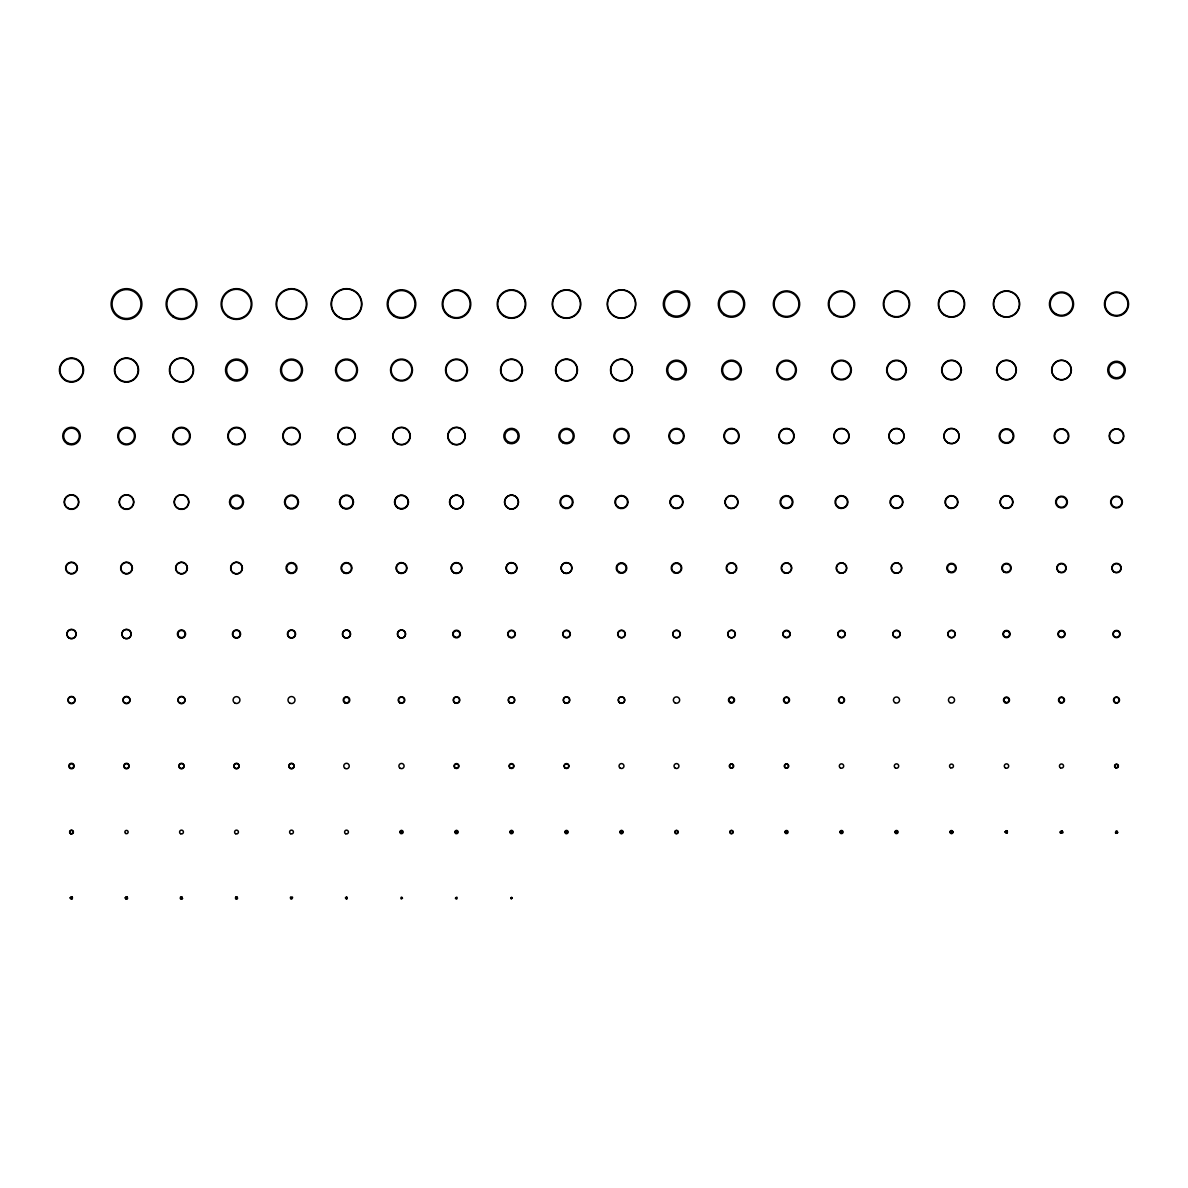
<?xml version="1.0" encoding="UTF-8"?>
<svg xmlns="http://www.w3.org/2000/svg" width="1188" height="1188" viewBox="0 0 1188 1188"><rect width="100%" height="100%" fill="white"/><g stroke="black" fill="none" stroke-linecap="round" stroke-linejoin="round"><path stroke-width="1.5" d="M402.376 898.113C400.014 901.44 400.787 894.326 402.509 898.306M455.45 898.039C458.152 894.92 457.246 901.306 455.494 898.306M512.266 898.039C510.825 895.084 510.573 901.35 512.177 897.712M127.562 898.187L127.146 897.192M510.766 897.831L511.107 898.692M345.678 897.905L346.495 897.207M235.387 897.816C240.466 894.965 234.155 902.835 235.922 896.866M237.615 898.262L237.14 898.989M127.487 898.455L126.032 899.004L125.572 897.504M1117.611 832.595C1113.379 835.951 1116.631 827.13 1117.73 832.654M347.208 898.499L347.119 897.475M290.407 897.311C290.451 902.42 295.144 895.292 290.615 897.267M125.616 897.445L127.042 897.118M180.621 897.371L181.853 896.999M1117.047 833.159L1116.185 833.234M236.13 896.97L237.14 897.103M346.569 898.885L345.663 898.113M1061.805 830.917L1060.364 831.749L1061.196 833.174M1062.027 830.768C1055.894 833.545 1065.681 834.199 1062.384 831.273M181.987 897.059L182.462 898.603L180.888 898.96M180.368 898.707C185.61 900.029 179.492 894.594 180.442 898.336M70.196 897.965C72.869 902.331 73.508 893.718 70.211 897.786M70.463 897.98C72.899 901.41 72.661 894.356 70.463 897.98M125.2 897.965C127.784 902.509 128.349 893.569 125.2 897.876M400.133 831.956C403.415 836.53 402.762 827.294 400.133 831.956M455.093 831.956C458.152 836.783 458.212 827.145 455.093 831.956M510.083 831.956C512.934 836.901 513.498 827.115 510.083 831.956M565.057 831.956C567.953 836.901 568.473 827.308 565.057 831.956M620.017 831.942C622.735 837.139 623.849 827.115 620.017 831.942M785.194 831.956C788.06 836.426 787.986 827.561 785.194 831.956M840.139 831.956C842.945 836.604 843.287 827.472 840.139 831.956M895.128 831.956C897.772 836.783 898.425 827.442 895.128 831.956M950.058 831.956C952.969 836.901 953.444 827.308 950.058 831.956M1005.122 831.956C1008.167 836.59 1008.196 827.338 1005.122 831.956M1005.404 831.971C1008.107 835.565 1007.602 828.229 1005.404 831.897M345.456 897.965C347.742 901.469 347.683 894.727 345.485 897.786M952.939 832.045L952.939 831.956A1.589 1.589 0 0 0 950.712 830.679A1.589 1.589 0 0 0 950.712 833.412A1.589 1.589 0 0 0 953.088 832.045M895.707 833.412A1.589 1.589 0 0 0 898.083 832.045A1.589 1.589 0 0 0 895.707 830.679A1.589 1.589 0 0 0 895.707 833.412M840.703 833.412A1.589 1.589 0 0 0 843.079 832.045A1.589 1.589 0 0 0 840.703 830.679A1.589 1.589 0 0 0 840.703 833.412M785.714 833.412A1.589 1.589 0 0 0 788.09 832.045A1.589 1.589 0 0 0 785.714 830.679A1.589 1.589 0 0 0 785.714 833.412M730.679 833.471A1.648 1.648 0 0 0 733.144 832.045A1.648 1.648 0 0 0 730.679 830.62A1.648 1.648 0 0 0 730.679 833.471M730.739 833.352A1.515 1.515 0 0 0 733.011 832.045A1.515 1.515 0 0 0 730.739 830.739A1.515 1.515 0 0 0 730.739 833.352M675.675 833.471A1.648 1.648 0 0 0 678.155 832.045A1.648 1.648 0 0 0 675.675 830.62A1.648 1.648 0 0 0 675.675 833.471M675.749 833.352A1.5 1.5 0 0 0 678.006 832.045A1.5 1.5 0 0 0 675.749 830.739A1.5 1.5 0 0 0 675.749 833.352M620.671 833.471A1.648 1.648 0 0 0 623.151 832.045A1.648 1.648 0 0 0 620.671 830.62A1.648 1.648 0 0 0 620.671 833.471M565.681 833.471A1.648 1.648 0 0 0 568.146 832.045A1.648 1.648 0 0 0 565.681 830.62A1.648 1.648 0 0 0 565.681 833.471M510.677 833.471A1.648 1.648 0 0 0 513.157 832.045A1.648 1.648 0 0 0 510.677 830.62A1.648 1.648 0 0 0 510.677 833.471M455.672 833.471A1.648 1.648 0 0 0 458.152 832.045A1.648 1.648 0 0 0 455.672 830.62A1.648 1.648 0 0 0 455.672 833.471M400.668 833.471A1.648 1.648 0 0 0 403.148 832.045A1.648 1.648 0 0 0 400.668 830.62A1.648 1.648 0 0 0 400.668 833.471M345.545 833.709A1.931 1.931 0 0 0 348.426 832.045A1.931 1.931 0 0 0 345.545 830.382A1.931 1.931 0 0 0 345.545 833.709M290.54 833.709A1.931 1.931 0 0 0 293.421 832.045A1.931 1.931 0 0 0 290.54 830.382A1.931 1.931 0 0 0 290.54 833.709M235.536 833.709A1.931 1.931 0 0 0 238.432 832.045A1.931 1.931 0 0 0 235.536 830.382A1.931 1.931 0 0 0 235.536 833.709M180.531 833.709A1.931 1.931 0 0 0 183.427 832.045A1.931 1.931 0 0 0 180.531 830.382A1.931 1.931 0 0 0 180.531 833.709M125.676 833.471A1.648 1.648 0 0 0 128.156 832.045A1.648 1.648 0 0 0 125.676 830.62A1.648 1.648 0 0 0 125.676 833.471M70.538 833.709A1.931 1.931 0 0 0 73.418 832.045A1.931 1.931 0 0 0 70.538 830.382A1.931 1.931 0 0 0 70.538 833.709M70.701 833.427A1.589 1.589 0 0 0 73.092 832.045A1.589 1.589 0 0 0 70.701 830.664A1.589 1.589 0 0 0 70.701 833.427M1115.532 767.715A1.931 1.931 0 0 0 1118.428 766.052A1.931 1.931 0 0 0 1115.532 764.374A1.931 1.931 0 0 0 1115.532 767.715M1115.71 767.418A1.574 1.574 0 0 0 1118.086 766.052A1.574 1.574 0 0 0 1115.71 764.671A1.574 1.574 0 0 0 1115.71 767.418M1060.468 767.834A2.064 2.064 0 0 0 1063.557 766.052A2.064 2.064 0 0 0 1060.468 764.255A2.064 2.064 0 0 0 1060.468 767.834M1005.404 767.953A2.198 2.198 0 0 0 1008.701 766.052A2.198 2.198 0 0 0 1005.404 764.136A2.198 2.198 0 0 0 1005.404 767.953M950.519 767.745A1.96 1.96 0 0 0 953.459 766.052A1.96 1.96 0 0 0 950.519 764.344A1.96 1.96 0 0 0 950.519 767.745M895.396 767.953A2.198 2.198 0 0 0 898.707 766.052A2.198 2.198 0 0 0 895.396 764.136A2.198 2.198 0 0 0 895.396 767.953M840.406 767.953A2.198 2.198 0 0 0 843.703 766.052A2.198 2.198 0 0 0 840.406 764.136A2.198 2.198 0 0 0 840.406 767.953M785.402 767.953A2.198 2.198 0 0 0 788.698 766.052A2.198 2.198 0 0 0 785.402 764.136A2.198 2.198 0 0 0 785.402 767.953M785.535 767.715A1.931 1.931 0 0 0 788.431 766.052A1.931 1.931 0 0 0 785.535 764.374A1.931 1.931 0 0 0 785.535 767.715M730.397 767.953A2.198 2.198 0 0 0 733.694 766.052A2.198 2.198 0 0 0 730.397 764.136A2.198 2.198 0 0 0 730.397 767.953M730.575 767.656A1.856 1.856 0 0 0 733.352 766.052A1.856 1.856 0 0 0 730.575 764.433A1.856 1.856 0 0 0 730.575 767.656M675.259 768.19A2.48 2.48 0 0 0 678.972 766.052A2.48 2.48 0 0 0 675.259 763.899A2.48 2.48 0 0 0 675.259 768.19M620.27 768.19A2.48 2.48 0 0 0 623.982 766.052A2.48 2.48 0 0 0 620.27 763.899A2.48 2.48 0 0 0 620.27 768.19M565.265 768.19A2.48 2.48 0 0 0 568.978 766.052A2.48 2.48 0 0 0 565.265 763.899A2.48 2.48 0 0 0 565.265 768.19M565.399 767.968A2.213 2.213 0 0 0 568.71 766.052A2.213 2.213 0 0 0 565.399 764.122A2.213 2.213 0 0 0 565.399 767.968M510.261 768.19A2.48 2.48 0 0 0 513.973 766.052A2.48 2.48 0 0 0 510.261 763.899A2.48 2.48 0 0 0 510.261 768.19M510.454 767.864A2.109 2.109 0 0 0 513.602 766.052A2.109 2.109 0 0 0 510.454 764.226A2.109 2.109 0 0 0 510.454 767.864M455.256 768.19A2.48 2.48 0 0 0 458.969 766.052A2.48 2.48 0 0 0 455.256 763.899A2.48 2.48 0 0 0 455.256 768.19M455.464 767.834A2.064 2.064 0 0 0 458.568 766.052A2.064 2.064 0 0 0 455.464 764.255A2.064 2.064 0 0 0 455.464 767.834M400.193 768.309A2.614 2.614 0 0 0 404.113 766.052A2.614 2.614 0 0 0 400.193 763.78A2.614 2.614 0 0 0 400.193 768.309M345.129 768.428A2.747 2.747 0 0 0 349.257 766.052A2.747 2.747 0 0 0 345.129 763.661A2.747 2.747 0 0 0 345.129 768.428M290.124 768.428A2.747 2.747 0 0 0 294.253 766.052A2.747 2.747 0 0 0 290.124 763.661A2.747 2.747 0 0 0 290.124 768.428M290.258 768.19A2.48 2.48 0 0 0 293.971 766.052A2.48 2.48 0 0 0 290.258 763.899A2.48 2.48 0 0 0 290.258 768.19M235.12 768.428A2.747 2.747 0 0 0 239.248 766.052A2.747 2.747 0 0 0 235.12 763.661A2.747 2.747 0 0 0 235.12 768.428M235.269 768.176A2.465 2.465 0 0 0 238.966 766.052A2.465 2.465 0 0 0 235.269 763.914A2.465 2.465 0 0 0 235.269 768.176M180.131 768.428A2.747 2.747 0 0 0 184.244 766.052A2.747 2.747 0 0 0 180.131 763.661A2.747 2.747 0 0 0 180.131 768.428M180.294 768.131A2.406 2.406 0 0 0 183.902 766.052A2.406 2.406 0 0 0 180.294 763.958A2.406 2.406 0 0 0 180.294 768.131M125.126 768.428A2.747 2.747 0 0 0 129.254 766.052A2.747 2.747 0 0 0 125.126 763.661A2.747 2.747 0 0 0 125.126 768.428M125.334 768.072A2.331 2.331 0 0 0 128.839 766.052A2.331 2.331 0 0 0 125.334 764.018A2.331 2.331 0 0 0 125.334 768.072M69.973 768.339A2.747 2.747 0 0 0 74.25 766.23A2.747 2.747 0 0 0 70.285 763.572A2.747 2.747 0 0 0 69.973 768.339M70.404 767.953A2.198 2.198 0 0 0 73.701 766.052A2.198 2.198 0 0 0 70.404 764.136A2.198 2.198 0 0 0 70.404 767.953M1114.983 702.672A3.029 3.029 0 0 0 1119.527 700.044A3.029 3.029 0 0 0 1114.983 697.43A3.029 3.029 0 0 0 1114.983 702.672M1115.131 702.42A2.747 2.747 0 0 0 1119.245 700.044A2.747 2.747 0 0 0 1115.131 697.668A2.747 2.747 0 0 0 1115.131 702.42M1059.993 702.672A3.029 3.029 0 0 0 1064.522 700.044A3.029 3.029 0 0 0 1059.993 697.43A3.029 3.029 0 0 0 1059.993 702.672M1060.201 702.301A2.614 2.614 0 0 0 1064.106 700.044A2.614 2.614 0 0 0 1060.201 697.787A2.614 2.614 0 0 0 1060.201 702.301M1004.989 702.672A3.029 3.029 0 0 0 1009.518 700.044A3.029 3.029 0 0 0 1004.989 697.43A3.029 3.029 0 0 0 1004.989 702.672M1005.256 702.182A2.48 2.48 0 0 0 1008.968 700.044A2.48 2.48 0 0 0 1005.256 697.905A2.48 2.48 0 0 0 1005.256 702.182M949.969 702.687A3.059 3.059 0 0 0 954.558 700.044A3.059 3.059 0 0 0 949.969 697.401A3.059 3.059 0 0 0 949.969 702.687M894.965 702.687A3.059 3.059 0 0 0 899.554 700.044A3.059 3.059 0 0 0 894.965 697.401A3.059 3.059 0 0 0 894.965 702.687M839.975 702.687A3.059 3.059 0 0 0 844.564 700.044A3.059 3.059 0 0 0 839.975 697.401A3.059 3.059 0 0 0 839.975 702.687M840.109 702.45A2.777 2.777 0 0 0 844.267 700.044A2.777 2.777 0 0 0 840.109 697.638A2.777 2.777 0 0 0 840.109 702.45M784.971 702.687A3.059 3.059 0 0 0 789.56 700.044A3.059 3.059 0 0 0 784.971 697.401A3.059 3.059 0 0 0 784.971 702.687M785.179 702.331A2.643 2.643 0 0 0 789.144 700.044A2.643 2.643 0 0 0 785.179 697.757A2.643 2.643 0 0 0 785.179 702.331M729.967 702.687A3.059 3.059 0 0 0 734.555 700.044A3.059 3.059 0 0 0 729.967 697.401A3.059 3.059 0 0 0 729.967 702.687M730.249 702.212A2.51 2.51 0 0 0 734.006 700.044A2.51 2.51 0 0 0 730.249 697.876A2.51 2.51 0 0 0 730.249 702.212M674.918 702.791A3.163 3.163 0 0 0 679.67 700.044A3.163 3.163 0 0 0 674.918 697.311A3.163 3.163 0 0 0 674.918 702.791M619.854 702.91A3.297 3.297 0 0 0 624.799 700.044A3.297 3.297 0 0 0 619.854 697.193A3.297 3.297 0 0 0 619.854 702.91M619.958 702.732A3.089 3.089 0 0 0 624.591 700.044A3.089 3.089 0 0 0 619.958 697.371A3.089 3.089 0 0 0 619.958 702.732M564.671 702.791A3.297 3.297 0 0 0 569.794 700.267A3.297 3.297 0 0 0 565.043 697.089A3.297 3.297 0 0 0 564.671 702.791M564.82 702.554A3.029 3.029 0 0 0 569.512 700.237A3.029 3.029 0 0 0 565.161 697.326A3.029 3.029 0 0 0 564.82 702.554M509.667 702.791A3.297 3.297 0 0 0 514.79 700.267A3.297 3.297 0 0 0 510.038 697.089A3.297 3.297 0 0 0 509.667 702.791M510.008 702.643A2.985 2.985 0 0 0 514.493 700.044A2.985 2.985 0 0 0 510.008 697.46A2.985 2.985 0 0 0 510.008 702.643M454.662 702.791A3.297 3.297 0 0 0 459.786 700.267A3.297 3.297 0 0 0 455.034 697.089A3.297 3.297 0 0 0 454.662 702.791M455.019 702.613A2.955 2.955 0 0 0 459.459 700.044A2.955 2.955 0 0 0 455.019 697.49A2.955 2.955 0 0 0 455.019 702.613M399.673 702.791A3.297 3.297 0 0 0 404.796 700.267A3.297 3.297 0 0 0 400.044 697.089A3.297 3.297 0 0 0 399.673 702.791M400.059 702.554A2.881 2.881 0 0 0 404.38 700.044A2.881 2.881 0 0 0 400.059 697.549A2.881 2.881 0 0 0 400.059 702.554M344.668 702.791A3.297 3.297 0 0 0 349.792 700.267A3.297 3.297 0 0 0 345.04 697.089A3.297 3.297 0 0 0 344.668 702.791M345.129 702.42A2.747 2.747 0 0 0 349.257 700.044A2.747 2.747 0 0 0 345.129 697.668A2.747 2.747 0 0 0 345.129 702.42M289.738 703.088A3.505 3.505 0 0 0 295.01 700.044A3.505 3.505 0 0 0 289.738 697A3.505 3.505 0 0 0 289.738 703.088M234.779 703.029A3.445 3.445 0 0 0 239.946 700.044A3.445 3.445 0 0 0 234.779 697.074A3.445 3.445 0 0 0 234.779 703.029M179.67 703.207A3.653 3.653 0 0 0 185.15 700.044A3.653 3.653 0 0 0 179.67 696.881A3.653 3.653 0 0 0 179.67 703.207M179.819 702.969A3.371 3.371 0 0 0 184.868 700.044A3.371 3.371 0 0 0 179.819 697.118A3.371 3.371 0 0 0 179.819 702.969M124.681 703.207A3.653 3.653 0 0 0 130.145 700.044A3.653 3.653 0 0 0 124.681 696.881A3.653 3.653 0 0 0 124.681 703.207M124.651 702.821A3.341 3.341 0 0 0 129.834 700.267A3.341 3.341 0 0 0 125.022 697.044A3.341 3.341 0 0 0 124.651 702.821M69.468 703.073A3.653 3.653 0 0 0 75.141 700.281A3.653 3.653 0 0 0 69.884 696.777A3.653 3.653 0 0 0 69.468 703.073M69.854 702.91A3.297 3.297 0 0 0 74.799 700.044A3.297 3.297 0 0 0 69.854 697.178A3.297 3.297 0 0 0 69.854 702.91M1114.671 637.199A3.653 3.653 0 0 0 1120.15 634.05A3.653 3.653 0 0 0 1114.671 630.887A3.653 3.653 0 0 0 1114.671 637.199M1114.879 636.842A3.237 3.237 0 0 0 1119.735 634.05A3.237 3.237 0 0 0 1114.879 631.244A3.237 3.237 0 0 0 1114.879 636.842M1059.681 637.199A3.653 3.653 0 0 0 1065.146 634.05A3.653 3.653 0 0 0 1059.681 630.887A3.653 3.653 0 0 0 1059.681 637.199M1059.919 636.798A3.178 3.178 0 0 0 1064.671 634.05A3.178 3.178 0 0 0 1059.919 631.303A3.178 3.178 0 0 0 1059.919 636.798M1004.677 637.199A3.653 3.653 0 0 0 1010.142 634.05A3.653 3.653 0 0 0 1004.677 630.887A3.653 3.653 0 0 0 1004.677 637.199M1004.959 636.723A3.104 3.104 0 0 0 1009.592 634.05A3.104 3.104 0 0 0 1004.959 631.363A3.104 3.104 0 0 0 1004.959 636.723M949.613 637.317A3.787 3.787 0 0 0 955.286 634.05A3.787 3.787 0 0 0 949.613 630.769A3.787 3.787 0 0 0 949.613 637.317M949.717 637.139A3.579 3.579 0 0 0 955.078 634.05A3.579 3.579 0 0 0 949.717 630.947A3.579 3.579 0 0 0 949.717 637.139M894.609 637.317A3.787 3.787 0 0 0 900.281 634.05A3.787 3.787 0 0 0 894.609 630.769A3.787 3.787 0 0 0 894.609 637.317M894.742 637.08A3.505 3.505 0 0 0 900.014 634.05A3.505 3.505 0 0 0 894.742 631.006A3.505 3.505 0 0 0 894.742 637.08M839.604 637.317A3.787 3.787 0 0 0 845.277 634.05A3.787 3.787 0 0 0 839.604 630.769A3.787 3.787 0 0 0 839.604 637.317M839.782 637.02A3.445 3.445 0 0 0 844.935 634.05A3.445 3.445 0 0 0 839.782 631.066A3.445 3.445 0 0 0 839.782 637.02M784.615 637.317A3.787 3.787 0 0 0 790.287 634.05A3.787 3.787 0 0 0 784.615 630.769A3.787 3.787 0 0 0 784.615 637.317M784.808 636.961A3.371 3.371 0 0 0 789.871 634.05A3.371 3.371 0 0 0 784.808 631.125A3.371 3.371 0 0 0 784.808 636.961M729.581 637.377A3.846 3.846 0 0 0 735.357 634.05A3.846 3.846 0 0 0 729.581 630.709A3.846 3.846 0 0 0 729.581 637.377M729.432 637.139A3.713 3.713 0 0 0 735.209 634.288A3.713 3.713 0 0 0 729.863 630.709A3.713 3.713 0 0 0 729.432 637.139M674.576 637.377A3.846 3.846 0 0 0 680.353 634.05A3.846 3.846 0 0 0 674.576 630.709A3.846 3.846 0 0 0 674.576 637.377M674.472 637.08A3.638 3.638 0 0 0 680.13 634.288A3.638 3.638 0 0 0 674.888 630.783A3.638 3.638 0 0 0 674.472 637.08M619.364 637.243A3.846 3.846 0 0 0 625.348 634.303A3.846 3.846 0 0 0 619.794 630.59A3.846 3.846 0 0 0 619.364 637.243M619.705 637.139A3.579 3.579 0 0 0 625.081 634.05A3.579 3.579 0 0 0 619.705 630.947A3.579 3.579 0 0 0 619.705 637.139M564.359 637.243A3.846 3.846 0 0 0 570.344 634.303A3.846 3.846 0 0 0 564.79 630.59A3.846 3.846 0 0 0 564.359 637.243M564.746 637.08A3.505 3.505 0 0 0 570.002 634.05A3.505 3.505 0 0 0 564.746 631.006A3.505 3.505 0 0 0 564.746 637.08M509.355 637.243A3.846 3.846 0 0 0 515.34 634.303A3.846 3.846 0 0 0 509.801 630.59A3.846 3.846 0 0 0 509.355 637.243M509.593 636.902A3.43 3.43 0 0 0 514.924 634.273A3.43 3.43 0 0 0 509.979 630.962A3.43 3.43 0 0 0 509.593 636.902M454.365 637.243A3.846 3.846 0 0 0 460.335 634.303A3.846 3.846 0 0 0 454.796 630.59A3.846 3.846 0 0 0 454.365 637.243M454.662 636.783A3.297 3.297 0 0 0 459.786 634.258A3.297 3.297 0 0 0 455.034 631.08A3.297 3.297 0 0 0 454.662 636.783M399.435 637.614A4.128 4.128 0 0 0 405.628 634.05A4.128 4.128 0 0 0 399.435 630.472A4.128 4.128 0 0 0 399.435 637.614M399.539 637.436A3.92 3.92 0 0 0 405.42 634.05A3.92 3.92 0 0 0 399.539 630.65A3.92 3.92 0 0 0 399.539 637.436M344.431 637.614A4.128 4.128 0 0 0 350.623 634.05A4.128 4.128 0 0 0 344.431 630.472A4.128 4.128 0 0 0 344.431 637.614M344.357 637.243A3.846 3.846 0 0 0 350.341 634.303A3.846 3.846 0 0 0 344.802 630.59A3.846 3.846 0 0 0 344.357 637.243M289.204 637.481A4.128 4.128 0 0 0 295.619 634.318A4.128 4.128 0 0 0 289.679 630.353A4.128 4.128 0 0 0 289.204 637.481M289.397 637.184A3.787 3.787 0 0 0 295.277 634.288A3.787 3.787 0 0 0 289.827 630.65A3.787 3.787 0 0 0 289.397 637.184M234.214 637.481A4.128 4.128 0 0 0 240.615 634.318A4.128 4.128 0 0 0 234.675 630.353A4.128 4.128 0 0 0 234.214 637.481M234.645 637.258A3.713 3.713 0 0 0 240.214 634.05A3.713 3.713 0 0 0 234.645 630.828A3.713 3.713 0 0 0 234.645 637.258M179.433 637.614A4.128 4.128 0 0 0 185.625 634.05A4.128 4.128 0 0 0 179.433 630.472A4.128 4.128 0 0 0 179.433 637.614M179.715 637.139A3.579 3.579 0 0 0 185.076 634.05A3.579 3.579 0 0 0 179.715 630.947A3.579 3.579 0 0 0 179.715 637.139M124.131 638.149A4.752 4.752 0 0 0 131.244 634.05A4.752 4.752 0 0 0 124.131 629.937A4.752 4.752 0 0 0 124.131 638.149M123.983 637.822A4.544 4.544 0 0 0 131.036 634.347A4.544 4.544 0 0 0 124.488 629.967A4.544 4.544 0 0 0 123.983 637.822M68.859 637.986A4.752 4.752 0 0 0 76.24 634.362A4.752 4.752 0 0 0 69.394 629.789A4.752 4.752 0 0 0 68.859 637.986M69.26 637.911A4.47 4.47 0 0 0 75.973 634.05A4.47 4.47 0 0 0 69.26 630.175A4.47 4.47 0 0 0 69.26 637.911M1114.121 572.156A4.752 4.752 0 0 0 1121.249 568.042A4.752 4.752 0 0 0 1114.121 563.929A4.752 4.752 0 0 0 1114.121 572.156M1114.299 571.844A4.396 4.396 0 0 0 1120.893 568.042A4.396 4.396 0 0 0 1114.299 564.241A4.396 4.396 0 0 0 1114.299 571.844M1059.132 572.156A4.752 4.752 0 0 0 1066.245 568.042A4.752 4.752 0 0 0 1059.132 563.929A4.752 4.752 0 0 0 1059.132 572.156M1059.34 571.799A4.336 4.336 0 0 0 1065.829 568.042A4.336 4.336 0 0 0 1059.34 564.285A4.336 4.336 0 0 0 1059.34 571.799M1004.127 572.156A4.752 4.752 0 0 0 1011.24 568.042A4.752 4.752 0 0 0 1004.127 563.929A4.752 4.752 0 0 0 1004.127 572.156M1004.395 571.68A4.203 4.203 0 0 0 1010.691 568.042A4.203 4.203 0 0 0 1004.395 564.404A4.203 4.203 0 0 0 1004.395 571.68M949.123 572.156A4.752 4.752 0 0 0 956.251 568.042A4.752 4.752 0 0 0 949.123 563.929A4.752 4.752 0 0 0 949.123 572.156M949.464 571.562A4.054 4.054 0 0 0 955.553 568.042A4.054 4.054 0 0 0 949.464 564.538A4.054 4.054 0 0 0 949.464 571.562M893.851 572.631A5.301 5.301 0 0 0 901.796 568.042A5.301 5.301 0 0 0 893.851 563.454A5.301 5.301 0 0 0 893.851 572.631M893.955 572.453A5.094 5.094 0 0 0 901.588 568.042A5.094 5.094 0 0 0 893.955 563.632A5.094 5.094 0 0 0 893.955 572.453M838.847 572.631A5.301 5.301 0 0 0 846.792 568.042A5.301 5.301 0 0 0 838.847 563.454A5.301 5.301 0 0 0 838.847 572.631M838.995 572.393A5.019 5.019 0 0 0 846.524 568.042A5.019 5.019 0 0 0 838.995 563.691A5.019 5.019 0 0 0 838.995 572.393M783.857 572.631A5.301 5.301 0 0 0 791.802 568.042A5.301 5.301 0 0 0 783.857 563.454A5.301 5.301 0 0 0 783.857 572.631M784.021 572.334A4.96 4.96 0 0 0 791.46 568.042A4.96 4.96 0 0 0 784.021 563.751A4.96 4.96 0 0 0 784.021 572.334M728.853 572.631A5.301 5.301 0 0 0 736.798 568.042A5.301 5.301 0 0 0 728.853 563.454A5.301 5.301 0 0 0 728.853 572.631M729.061 572.274A4.886 4.886 0 0 0 736.382 568.042A4.886 4.886 0 0 0 729.061 563.81A4.886 4.886 0 0 0 729.061 572.274M673.848 572.631A5.301 5.301 0 0 0 681.793 568.042A5.301 5.301 0 0 0 673.848 563.454A5.301 5.301 0 0 0 673.848 572.631M674.131 572.156A4.752 4.752 0 0 0 681.244 568.042A4.752 4.752 0 0 0 674.131 563.929A4.752 4.752 0 0 0 674.131 572.156M618.859 572.631A5.301 5.301 0 0 0 626.804 568.042A5.301 5.301 0 0 0 618.859 563.454A5.301 5.301 0 0 0 618.859 572.631M619.2 572.037A4.604 4.604 0 0 0 626.106 568.042A4.604 4.604 0 0 0 619.2 564.048A4.604 4.604 0 0 0 619.2 572.037M563.751 572.809A5.495 5.495 0 0 0 572.007 568.042A5.495 5.495 0 0 0 563.751 563.275A5.495 5.495 0 0 0 563.751 572.809M563.855 572.631A5.287 5.287 0 0 0 571.799 568.042A5.287 5.287 0 0 0 563.855 563.468A5.287 5.287 0 0 0 563.855 572.631M508.746 572.809A5.495 5.495 0 0 0 517.003 568.042A5.495 5.495 0 0 0 508.746 563.275A5.495 5.495 0 0 0 508.746 572.809M508.895 572.571A5.227 5.227 0 0 0 516.721 568.042A5.227 5.227 0 0 0 508.895 563.528A5.227 5.227 0 0 0 508.895 572.571M453.757 572.809A5.495 5.495 0 0 0 461.998 568.042A5.495 5.495 0 0 0 453.757 563.275A5.495 5.495 0 0 0 453.757 572.809M453.638 572.334A5.153 5.153 0 0 0 461.642 568.384A5.153 5.153 0 0 0 454.217 563.424A5.153 5.153 0 0 0 453.638 572.334M398.752 572.809A5.495 5.495 0 0 0 406.994 568.042A5.495 5.495 0 0 0 398.752 563.275A5.495 5.495 0 0 0 398.752 572.809M398.96 572.453A5.094 5.094 0 0 0 406.593 568.042A5.094 5.094 0 0 0 398.96 563.647A5.094 5.094 0 0 0 398.96 572.453M343.748 572.809A5.495 5.495 0 0 0 352.004 568.042A5.495 5.495 0 0 0 343.748 563.275A5.495 5.495 0 0 0 343.748 572.809M344.03 572.334A4.945 4.945 0 0 0 351.455 568.042A4.945 4.945 0 0 0 344.03 563.765A4.945 4.945 0 0 0 344.03 572.334M288.446 572.616A5.495 5.495 0 0 0 296.985 568.399A5.495 5.495 0 0 0 289.07 563.112A5.495 5.495 0 0 0 288.446 572.616M289.1 572.215A4.811 4.811 0 0 0 296.317 568.042A4.811 4.811 0 0 0 289.1 563.884A4.811 4.811 0 0 0 289.1 572.215M233.531 573.195A5.94 5.94 0 0 0 242.441 568.042A5.94 5.94 0 0 0 233.531 562.904A5.94 5.94 0 0 0 233.531 573.195M233.308 572.809A5.732 5.732 0 0 0 242.218 568.413A5.732 5.732 0 0 0 233.962 562.904A5.732 5.732 0 0 0 233.308 572.809M178.527 573.195A5.94 5.94 0 0 0 187.437 568.042A5.94 5.94 0 0 0 178.527 562.904A5.94 5.94 0 0 0 178.527 573.195M178.349 572.75A5.658 5.658 0 0 0 187.155 568.413A5.658 5.658 0 0 0 178.987 562.964A5.658 5.658 0 0 0 178.349 572.75M123.537 573.195A5.94 5.94 0 0 0 132.447 568.042A5.94 5.94 0 0 0 123.537 562.904A5.94 5.94 0 0 0 123.537 573.195M123.389 572.705A5.598 5.598 0 0 0 132.091 568.413A5.598 5.598 0 0 0 124.027 563.023A5.598 5.598 0 0 0 123.389 572.705M68.533 573.195A5.94 5.94 0 0 0 77.443 568.042A5.94 5.94 0 0 0 68.533 562.904A5.94 5.94 0 0 0 68.533 573.195M68.429 572.646A5.524 5.524 0 0 0 77.012 568.413A5.524 5.524 0 0 0 69.053 563.082A5.524 5.524 0 0 0 68.429 572.646M1113.527 507.187A5.94 5.94 0 0 0 1122.437 502.049A5.94 5.94 0 0 0 1113.527 496.896A5.94 5.94 0 0 0 1113.527 507.187M1113.809 506.712A5.391 5.391 0 0 0 1121.888 502.049A5.391 5.391 0 0 0 1113.809 497.371A5.391 5.391 0 0 0 1113.809 506.712M1058.523 507.187A5.94 5.94 0 0 0 1067.433 502.049A5.94 5.94 0 0 0 1058.523 496.896A5.94 5.94 0 0 0 1058.523 507.187M1058.879 506.593A5.257 5.257 0 0 0 1066.75 502.049A5.257 5.257 0 0 0 1058.879 497.49A5.257 5.257 0 0 0 1058.879 506.593M1003.251 507.662A6.489 6.489 0 0 0 1012.993 502.049A6.489 6.489 0 0 0 1003.251 496.421A6.489 6.489 0 0 0 1003.251 507.662M1003.043 507.217A6.222 6.222 0 0 0 1012.696 502.45A6.222 6.222 0 0 0 1003.756 496.465A6.222 6.222 0 0 0 1003.043 507.217M948.262 507.662A6.489 6.489 0 0 0 957.988 502.049A6.489 6.489 0 0 0 948.262 496.421A6.489 6.489 0 0 0 948.262 507.662M948.098 507.128A6.118 6.118 0 0 0 957.602 502.45A6.118 6.118 0 0 0 948.796 496.554A6.118 6.118 0 0 0 948.098 507.128M893.257 507.662A6.489 6.489 0 0 0 902.984 502.049A6.489 6.489 0 0 0 893.257 496.421A6.489 6.489 0 0 0 893.257 507.662M893.124 507.098A6.074 6.074 0 0 0 902.568 502.45A6.074 6.074 0 0 0 893.807 496.599A6.074 6.074 0 0 0 893.124 507.098M838.253 507.662A6.489 6.489 0 0 0 847.994 502.049A6.489 6.489 0 0 0 838.253 496.421A6.489 6.489 0 0 0 838.253 507.662M838.535 507.187A5.94 5.94 0 0 0 847.445 502.049A5.94 5.94 0 0 0 838.535 496.896A5.94 5.94 0 0 0 838.535 507.187M783.248 507.662A6.489 6.489 0 0 0 792.99 502.049A6.489 6.489 0 0 0 783.248 496.421A6.489 6.489 0 0 0 783.248 507.662M783.605 507.068A5.806 5.806 0 0 0 792.307 502.049A5.806 5.806 0 0 0 783.605 497.015A5.806 5.806 0 0 0 783.605 507.068M728.199 507.766A6.593 6.593 0 0 0 738.104 502.049A6.593 6.593 0 0 0 728.199 496.332A6.593 6.593 0 0 0 728.199 507.766M728.333 507.528A6.326 6.326 0 0 0 737.822 502.049A6.326 6.326 0 0 0 728.333 496.569A6.326 6.326 0 0 0 728.333 507.528M673.195 507.766A6.593 6.593 0 0 0 683.1 502.049A6.593 6.593 0 0 0 673.195 496.332A6.593 6.593 0 0 0 673.195 507.766M673.403 507.41A6.192 6.192 0 0 0 682.684 502.049A6.192 6.192 0 0 0 673.403 496.688A6.192 6.192 0 0 0 673.403 507.41M617.834 507.528A6.593 6.593 0 0 0 628.081 502.479A6.593 6.593 0 0 0 618.577 496.124A6.593 6.593 0 0 0 617.834 507.528M618.473 507.291A6.044 6.044 0 0 0 627.546 502.049A6.044 6.044 0 0 0 618.473 496.807A6.044 6.044 0 0 0 618.473 507.291M562.83 507.528A6.593 6.593 0 0 0 573.091 502.479A6.593 6.593 0 0 0 563.587 496.124A6.593 6.593 0 0 0 562.83 507.528M563.543 507.172A5.91 5.91 0 0 0 572.408 502.049A5.91 5.91 0 0 0 563.543 496.926A5.91 5.91 0 0 0 563.543 507.172M507.974 508.137A7.039 7.039 0 0 0 518.547 502.049A7.039 7.039 0 0 0 507.974 495.945A7.039 7.039 0 0 0 507.974 508.137A6.831 6.831 0 0 0 518.339 502.049A6.831 6.831 0 0 0 508.078 496.124A6.831 6.831 0 0 0 508.078 507.959M452.984 508.137A7.039 7.039 0 0 0 463.543 502.049A7.039 7.039 0 0 0 452.984 495.945A7.039 7.039 0 0 0 452.984 508.137M453.118 507.9A6.772 6.772 0 0 0 463.261 502.049A6.772 6.772 0 0 0 453.118 496.183A6.772 6.772 0 0 0 453.118 507.9M397.98 508.137A7.039 7.039 0 0 0 408.538 502.049A7.039 7.039 0 0 0 397.98 495.945A7.039 7.039 0 0 0 397.98 508.137M398.188 507.781A6.623 6.623 0 0 0 408.123 502.049A6.623 6.623 0 0 0 398.188 496.302A6.623 6.623 0 0 0 398.188 507.781M342.976 508.137A7.039 7.039 0 0 0 353.534 502.049A7.039 7.039 0 0 0 342.976 495.945A7.039 7.039 0 0 0 342.976 508.137M343.258 507.662A6.489 6.489 0 0 0 352.985 502.049A6.489 6.489 0 0 0 343.258 496.421A6.489 6.489 0 0 0 343.258 507.662M287.986 508.137A7.039 7.039 0 0 0 298.544 502.049A7.039 7.039 0 0 0 287.986 495.945A7.039 7.039 0 0 0 287.986 508.137M287.971 507.321A6.356 6.356 0 0 0 297.832 502.465A6.356 6.356 0 0 0 288.684 496.346A6.356 6.356 0 0 0 287.971 507.321M232.982 508.137A7.039 7.039 0 0 0 243.54 502.049A7.039 7.039 0 0 0 232.982 495.945A7.039 7.039 0 0 0 232.982 508.137M233.397 507.425A6.222 6.222 0 0 0 242.708 502.049A6.222 6.222 0 0 0 233.397 496.658A6.222 6.222 0 0 0 233.397 507.425M177.814 508.434A7.366 7.366 0 0 0 188.877 502.049A7.366 7.366 0 0 0 177.814 495.663A7.366 7.366 0 0 0 177.814 508.434M177.517 508.004A7.158 7.158 0 0 0 188.654 502.509A7.158 7.158 0 0 0 178.334 495.619A7.158 7.158 0 0 0 177.517 508.004M122.81 508.434A7.366 7.366 0 0 0 133.873 502.049A7.366 7.366 0 0 0 122.81 495.663A7.366 7.366 0 0 0 122.81 508.434M122.958 508.197A7.098 7.098 0 0 0 133.591 502.049A7.098 7.098 0 0 0 122.958 495.901A7.098 7.098 0 0 0 122.958 508.197M67.82 508.434A7.366 7.366 0 0 0 78.868 502.049A7.366 7.366 0 0 0 67.82 495.663A7.366 7.366 0 0 0 67.82 508.434M67.983 508.137A7.024 7.024 0 0 0 78.527 502.049A7.024 7.024 0 0 0 67.983 495.96A7.024 7.024 0 0 0 67.983 508.137M1112.814 442.426A7.366 7.366 0 0 0 1123.863 436.041A7.366 7.366 0 0 0 1112.814 429.67A7.366 7.366 0 0 0 1112.814 442.426M1112.636 441.832A6.965 6.965 0 0 0 1123.447 436.501A6.965 6.965 0 0 0 1113.423 429.804A6.965 6.965 0 0 0 1112.636 441.832M1057.81 442.426A7.366 7.366 0 0 0 1068.873 436.041A7.366 7.366 0 0 0 1057.81 429.67A7.366 7.366 0 0 0 1057.81 442.426M1057.706 441.713A6.816 6.816 0 0 0 1068.309 436.486A6.816 6.816 0 0 0 1058.478 429.922A6.816 6.816 0 0 0 1057.706 441.713M1002.821 442.426A7.366 7.366 0 0 0 1013.869 436.041A7.366 7.366 0 0 0 1002.821 429.67A7.366 7.366 0 0 0 1002.821 442.426M1003.162 441.832A6.683 6.683 0 0 0 1013.186 436.041A6.683 6.683 0 0 0 1003.162 430.264A6.683 6.683 0 0 0 1003.162 441.832M947.653 442.708A7.707 7.707 0 0 0 959.206 436.041A7.707 7.707 0 0 0 947.653 429.373A7.707 7.707 0 0 0 947.653 442.708M947.341 442.278A7.499 7.499 0 0 0 958.983 436.531A7.499 7.499 0 0 0 948.187 429.328A7.499 7.499 0 0 0 947.341 442.278M892.648 442.708A7.707 7.707 0 0 0 904.202 436.041A7.707 7.707 0 0 0 892.648 429.373A7.707 7.707 0 0 0 892.648 442.708M892.782 442.471A7.425 7.425 0 0 0 903.92 436.041A7.425 7.425 0 0 0 892.782 429.611A7.425 7.425 0 0 0 892.782 442.471M837.644 442.708A7.707 7.707 0 0 0 849.197 436.041A7.707 7.707 0 0 0 837.644 429.373A7.707 7.707 0 0 0 837.644 442.708M837.822 442.411A7.351 7.351 0 0 0 848.856 436.041A7.351 7.351 0 0 0 837.822 429.67A7.351 7.351 0 0 0 837.822 442.411M782.654 442.708A7.707 7.707 0 0 0 794.193 436.041A7.707 7.707 0 0 0 782.654 429.373A7.707 7.707 0 0 0 782.654 442.708M782.862 442.352A7.291 7.291 0 0 0 793.792 436.041A7.291 7.291 0 0 0 782.862 429.729A7.291 7.291 0 0 0 782.862 442.352M727.65 442.708A7.707 7.707 0 0 0 739.203 436.041A7.707 7.707 0 0 0 727.65 429.373A7.707 7.707 0 0 0 727.65 442.708M727.932 442.233A7.143 7.143 0 0 0 738.654 436.041A7.143 7.143 0 0 0 727.932 429.848A7.143 7.143 0 0 0 727.932 442.233M672.646 442.708A7.707 7.707 0 0 0 684.199 436.041A7.707 7.707 0 0 0 672.646 429.373A7.707 7.707 0 0 0 672.646 442.708M672.987 442.114A7.009 7.009 0 0 0 683.516 436.041A7.009 7.009 0 0 0 672.987 429.967A7.009 7.009 0 0 0 672.987 442.114M617.656 442.708A7.707 7.707 0 0 0 629.195 436.041A7.707 7.707 0 0 0 617.656 429.373A7.707 7.707 0 0 0 617.656 442.708M618.057 441.995A6.876 6.876 0 0 0 628.378 436.041A6.876 6.876 0 0 0 618.057 430.086A6.876 6.876 0 0 0 618.057 441.995M562.652 442.708A7.707 7.707 0 0 0 574.205 436.041A7.707 7.707 0 0 0 562.652 429.373A7.707 7.707 0 0 0 562.652 442.708M563.127 441.877A6.742 6.742 0 0 0 573.24 436.041A6.742 6.742 0 0 0 563.127 430.204A6.742 6.742 0 0 0 563.127 441.877M507.647 442.708A7.707 7.707 0 0 0 519.201 436.041A7.707 7.707 0 0 0 507.647 429.373A7.707 7.707 0 0 0 507.647 442.708M508.197 441.758A6.593 6.593 0 0 0 518.102 436.041A6.593 6.593 0 0 0 508.197 430.323A6.593 6.593 0 0 0 508.197 441.758M452.093 443.673A8.806 8.806 0 0 0 465.295 436.041A8.806 8.806 0 0 0 452.093 428.423A8.806 8.806 0 0 0 452.093 443.673M452.242 443.421A8.524 8.524 0 0 0 465.028 436.041A8.524 8.524 0 0 0 452.242 428.66A8.524 8.524 0 0 0 452.242 443.421M397.104 443.673A8.806 8.806 0 0 0 410.306 436.041A8.806 8.806 0 0 0 397.104 428.423A8.806 8.806 0 0 0 397.104 443.673M397.267 443.376A8.45 8.45 0 0 0 409.964 436.041A8.45 8.45 0 0 0 397.267 428.72A8.45 8.45 0 0 0 397.267 443.376M342.099 443.673A8.806 8.806 0 0 0 355.301 436.041A8.806 8.806 0 0 0 342.099 428.423A8.806 8.806 0 0 0 342.099 443.673M342.307 443.302A8.39 8.39 0 0 0 354.885 436.041A8.39 8.39 0 0 0 342.307 428.779A8.39 8.39 0 0 0 342.307 443.302M287.095 443.673A8.806 8.806 0 0 0 300.297 436.041A8.806 8.806 0 0 0 287.095 428.423A8.806 8.806 0 0 0 287.095 443.673M286.872 442.961A8.316 8.316 0 0 0 299.807 436.59A8.316 8.316 0 0 0 287.823 428.586A8.316 8.316 0 0 0 286.872 442.961M232.106 443.673A8.806 8.806 0 0 0 245.307 436.041A8.806 8.806 0 0 0 232.106 428.423A8.806 8.806 0 0 0 232.106 443.673M232.373 443.183A8.257 8.257 0 0 0 244.743 436.041A8.257 8.257 0 0 0 232.373 428.898A8.257 8.257 0 0 0 232.373 443.183M177.101 443.673A8.806 8.806 0 0 0 190.303 436.041A8.806 8.806 0 0 0 177.101 428.423A8.806 8.806 0 0 0 177.101 443.673M176.997 442.797A8.108 8.108 0 0 0 189.59 436.575A8.108 8.108 0 0 0 177.918 428.764A8.108 8.108 0 0 0 176.997 442.797M121.607 443.362A8.806 8.806 0 0 0 135.284 436.62A8.806 8.806 0 0 0 122.602 428.155A8.806 8.806 0 0 0 121.607 443.362M122.513 442.946A7.974 7.974 0 0 0 134.482 436.041A7.974 7.974 0 0 0 122.513 429.135A7.974 7.974 0 0 0 122.513 442.946M67.107 443.673A8.806 8.806 0 0 0 80.294 436.041A8.806 8.806 0 0 0 67.107 428.423A8.806 8.806 0 0 0 67.107 443.673M67.582 442.827A7.841 7.841 0 0 0 79.344 436.041A7.841 7.841 0 0 0 67.582 429.254A7.841 7.841 0 0 0 67.582 442.827M1111.612 377.368A8.806 8.806 0 0 0 1125.288 370.626A8.806 8.806 0 0 0 1112.607 362.147A8.806 8.806 0 0 0 1111.612 377.368M1112.22 376.448A7.707 7.707 0 0 0 1124.19 370.552A7.707 7.707 0 0 0 1113.097 363.142A7.707 7.707 0 0 0 1112.22 376.448M1056.548 378.616A9.905 9.905 0 0 0 1071.398 370.047A9.905 9.905 0 0 0 1056.548 361.479A9.905 9.905 0 0 0 1056.548 378.616M1056.147 378.051A9.623 9.623 0 0 0 1071.101 370.671A9.623 9.623 0 0 0 1057.246 361.419A9.623 9.623 0 0 0 1056.147 378.051M1001.543 378.616A9.905 9.905 0 0 0 1016.393 370.047A9.905 9.905 0 0 0 1001.543 361.479A9.905 9.905 0 0 0 1001.543 378.616M1001.187 377.992A9.549 9.549 0 0 0 1016.037 370.671A9.549 9.549 0 0 0 1002.271 361.479A9.549 9.549 0 0 0 1001.187 377.992M946.554 378.616A9.905 9.905 0 0 0 961.404 370.047A9.905 9.905 0 0 0 946.554 361.479A9.905 9.905 0 0 0 946.554 378.616M946.227 377.933A9.489 9.489 0 0 0 960.973 370.671A9.489 9.489 0 0 0 947.311 361.538A9.489 9.489 0 0 0 946.227 377.933M891.549 378.616A9.905 9.905 0 0 0 906.399 370.047A9.905 9.905 0 0 0 891.549 361.479A9.905 9.905 0 0 0 891.549 378.616M891.312 377.814A9.356 9.356 0 0 0 905.835 370.656A9.356 9.356 0 0 0 892.366 361.657A9.356 9.356 0 0 0 891.312 377.814M836.545 378.616A9.905 9.905 0 0 0 851.395 370.047A9.905 9.905 0 0 0 836.545 361.479A9.905 9.905 0 0 0 836.545 378.616M836.382 377.71A9.207 9.207 0 0 0 850.697 370.641A9.207 9.207 0 0 0 837.421 361.776A9.207 9.207 0 0 0 836.382 377.71M781.555 378.616A9.905 9.905 0 0 0 796.405 370.047A9.905 9.905 0 0 0 781.555 361.479A9.905 9.905 0 0 0 781.555 378.616M781.452 377.591A9.073 9.073 0 0 0 795.559 370.641A9.073 9.073 0 0 0 782.491 361.909A9.073 9.073 0 0 0 781.452 377.591M726.551 378.616A9.905 9.905 0 0 0 741.401 370.047A9.905 9.905 0 0 0 726.551 361.479A9.905 9.905 0 0 0 726.551 378.616M726.536 377.472A8.94 8.94 0 0 0 740.421 370.626A8.94 8.94 0 0 0 727.546 362.028A8.94 8.94 0 0 0 726.536 377.472M671.547 378.616A9.905 9.905 0 0 0 686.397 370.047A9.905 9.905 0 0 0 671.547 361.479A9.905 9.905 0 0 0 671.547 378.616M671.606 377.368A8.806 8.806 0 0 0 685.283 370.626A8.806 8.806 0 0 0 672.601 362.147A8.806 8.806 0 0 0 671.606 377.368M615.993 379.566A11.004 11.004 0 0 0 632.506 370.047A11.004 11.004 0 0 0 615.993 360.513A11.004 11.004 0 0 0 615.993 379.566M616.141 379.328A10.722 10.722 0 0 0 632.224 370.047A10.722 10.722 0 0 0 616.141 360.751A10.722 10.722 0 0 0 616.141 379.328M561.003 379.566A11.004 11.004 0 0 0 577.502 370.047A11.004 11.004 0 0 0 561.003 360.513A11.004 11.004 0 0 0 561.003 379.566M561.167 379.269A10.662 10.662 0 0 0 577.16 370.047A10.662 10.662 0 0 0 561.167 360.81A10.662 10.662 0 0 0 561.167 379.269M505.999 379.566A11.004 11.004 0 0 0 522.497 370.047A11.004 11.004 0 0 0 505.999 360.513A11.004 11.004 0 0 0 505.999 379.566M505.613 378.853A10.588 10.588 0 0 0 522.067 370.745A10.588 10.588 0 0 0 506.816 360.543A10.588 10.588 0 0 0 505.613 378.853M450.995 379.566A11.004 11.004 0 0 0 467.493 370.047A11.004 11.004 0 0 0 450.995 360.513A11.004 11.004 0 0 0 450.995 379.566M451.277 379.091A10.454 10.454 0 0 0 466.943 370.047A10.454 10.454 0 0 0 451.277 360.989A10.454 10.454 0 0 0 451.277 379.091M396.005 379.566A11.004 11.004 0 0 0 412.503 370.047A11.004 11.004 0 0 0 396.005 360.513A11.004 11.004 0 0 0 396.005 379.566M395.767 378.616A10.306 10.306 0 0 0 411.791 370.715A10.306 10.306 0 0 0 396.941 360.796A10.306 10.306 0 0 0 395.767 378.616M341.001 379.566A11.004 11.004 0 0 0 357.499 370.047A11.004 11.004 0 0 0 341.001 360.513A11.004 11.004 0 0 0 341.001 379.566M341.416 378.853A10.172 10.172 0 0 0 356.682 370.047A10.172 10.172 0 0 0 341.416 361.241A10.172 10.172 0 0 0 341.416 378.853M285.387 379.195A11.004 11.004 0 0 0 302.48 370.76A11.004 11.004 0 0 0 286.635 360.187A11.004 11.004 0 0 0 285.387 379.195M286.486 378.734A10.039 10.039 0 0 0 301.544 370.047A10.039 10.039 0 0 0 286.486 361.36A10.039 10.039 0 0 0 286.486 378.734M230.383 379.195A11.004 11.004 0 0 0 247.475 370.76A11.004 11.004 0 0 0 231.63 360.187A11.004 11.004 0 0 0 230.383 379.195M231.007 378.274A9.905 9.905 0 0 0 246.376 370.686A9.905 9.905 0 0 0 232.12 361.167A9.905 9.905 0 0 0 231.007 378.274M175.453 380.531A12.103 12.103 0 0 0 193.599 370.047A12.103 12.103 0 0 0 175.453 359.563A12.103 12.103 0 0 0 175.453 380.531M174.963 379.818A11.761 11.761 0 0 0 193.228 370.819A11.761 11.761 0 0 0 176.299 359.504A11.761 11.761 0 0 0 174.963 379.818M120.448 380.531A12.103 12.103 0 0 0 138.595 370.047A12.103 12.103 0 0 0 120.448 359.563A12.103 12.103 0 0 0 120.448 380.531M120.003 379.759A11.687 11.687 0 0 0 138.164 370.805A11.687 11.687 0 0 0 121.325 359.563A11.687 11.687 0 0 0 120.003 379.759M65.444 380.531A12.103 12.103 0 0 0 83.606 370.047A12.103 12.103 0 0 0 65.444 359.563A12.103 12.103 0 0 0 65.444 380.531M65.088 379.655A11.553 11.553 0 0 0 83.026 370.805A11.553 11.553 0 0 0 66.394 359.682A11.553 11.553 0 0 0 65.088 379.655M1110.453 314.523A12.103 12.103 0 0 0 1128.6 304.039A12.103 12.103 0 0 0 1110.453 293.57A12.103 12.103 0 0 0 1110.453 314.523M1110.156 313.528A11.42 11.42 0 0 0 1127.887 304.796A11.42 11.42 0 0 0 1111.448 293.807A11.42 11.42 0 0 0 1110.156 313.528M1055.449 314.523A12.103 12.103 0 0 0 1073.596 304.039A12.103 12.103 0 0 0 1055.449 293.57A12.103 12.103 0 0 0 1055.449 314.523M1055.865 313.81A11.271 11.271 0 0 0 1072.779 304.039A11.271 11.271 0 0 0 1055.865 294.282A11.271 11.271 0 0 0 1055.865 313.81M999.167 315.028A13.202 13.202 0 0 0 1019.675 304.915A13.202 13.202 0 0 0 1000.667 292.203A13.202 13.202 0 0 0 999.167 315.028M1000.073 315.176A12.86 12.86 0 0 0 1019.349 304.039A12.86 12.86 0 0 0 1000.073 292.916A12.86 12.86 0 0 0 1000.073 315.176M944.163 315.028A13.202 13.202 0 0 0 964.671 304.915A13.202 13.202 0 0 0 945.663 292.203A13.202 13.202 0 0 0 944.163 315.028M944.401 314.672A12.786 12.786 0 0 0 964.255 304.885A12.786 12.786 0 0 0 945.841 292.575A12.786 12.786 0 0 0 944.401 314.672M889.173 315.028A13.202 13.202 0 0 0 909.666 304.915A13.202 13.202 0 0 0 890.658 292.203A13.202 13.202 0 0 0 889.173 315.028M889.47 314.568A12.652 12.652 0 0 0 909.117 304.871A12.652 12.652 0 0 0 890.911 292.694A12.652 12.652 0 0 0 889.47 314.568M834.169 315.028A13.202 13.202 0 0 0 854.677 304.915A13.202 13.202 0 0 0 835.669 292.203A13.202 13.202 0 0 0 834.169 315.028M834.555 314.449A12.519 12.519 0 0 0 853.979 304.871A12.519 12.519 0 0 0 835.966 292.827A12.519 12.519 0 0 0 834.555 314.449M779.165 315.028A13.202 13.202 0 0 0 799.673 304.915A13.202 13.202 0 0 0 780.665 292.203A13.202 13.202 0 0 0 779.165 315.028M780.308 314.761A12.37 12.37 0 0 0 798.871 304.039A12.37 12.37 0 0 0 780.308 293.332A12.37 12.37 0 0 0 780.308 314.761M724.16 315.028A13.202 13.202 0 0 0 744.668 304.915A13.202 13.202 0 0 0 725.66 292.203A13.202 13.202 0 0 0 724.16 315.028M725.378 314.642A12.236 12.236 0 0 0 743.733 304.039A12.236 12.236 0 0 0 725.378 293.451A12.236 12.236 0 0 0 725.378 314.642M669.171 315.028A13.202 13.202 0 0 0 689.679 304.915A13.202 13.202 0 0 0 670.656 292.203A13.202 13.202 0 0 0 669.171 315.028M670.448 314.523A12.103 12.103 0 0 0 688.595 304.039A12.103 12.103 0 0 0 670.448 293.57A12.103 12.103 0 0 0 670.448 314.523M613.557 315.934A14.301 14.301 0 0 0 635.773 304.974A14.301 14.301 0 0 0 615.176 291.223A14.301 14.301 0 0 0 613.557 315.934M613.751 315.652A13.959 13.959 0 0 0 635.432 304.96A13.959 13.959 0 0 0 615.325 291.535A13.959 13.959 0 0 0 613.751 315.652M558.553 315.934A14.301 14.301 0 0 0 580.769 304.974A14.301 14.301 0 0 0 560.172 291.223A14.301 14.301 0 0 0 558.553 315.934M558.791 315.592A13.885 13.885 0 0 0 580.353 304.96A13.885 13.885 0 0 0 560.365 291.595A13.885 13.885 0 0 0 558.791 315.592M503.549 315.934A14.301 14.301 0 0 0 525.764 304.974A14.301 14.301 0 0 0 505.182 291.223A14.301 14.301 0 0 0 503.549 315.934M504.618 315.949A13.751 13.751 0 0 0 525.245 304.039A13.751 13.751 0 0 0 504.618 292.144A13.751 13.751 0 0 0 504.618 315.949M448.559 315.934A14.301 14.301 0 0 0 470.775 304.974A14.301 14.301 0 0 0 450.178 291.223A14.301 14.301 0 0 0 448.559 315.934M449.688 315.83A13.617 13.617 0 0 0 470.106 304.039A13.617 13.617 0 0 0 449.688 292.263A13.617 13.617 0 0 0 449.688 315.83M393.555 315.934A14.301 14.301 0 0 0 415.77 304.974A14.301 14.301 0 0 0 395.173 291.223A14.301 14.301 0 0 0 393.555 315.934M394.015 315.251A13.469 13.469 0 0 0 414.954 304.93A13.469 13.469 0 0 0 395.545 291.966A13.469 13.469 0 0 0 394.015 315.251M338.803 317.389A15.399 15.399 0 0 0 361.894 304.039A15.399 15.399 0 0 0 338.803 290.704A15.399 15.399 0 0 0 338.803 317.389M339.011 317.018A14.984 14.984 0 0 0 361.494 304.039A14.984 14.984 0 0 0 339.011 291.06A14.984 14.984 0 0 0 339.011 317.018M282.937 316.854A15.399 15.399 0 0 0 306.86 305.049A15.399 15.399 0 0 0 284.689 290.228A15.399 15.399 0 0 0 282.937 316.854M284.081 316.899A14.85 14.85 0 0 0 306.356 304.039A14.85 14.85 0 0 0 284.081 291.179A14.85 14.85 0 0 0 284.081 316.899M227.948 316.854A15.399 15.399 0 0 0 251.871 305.049A15.399 15.399 0 0 0 229.685 290.228A15.399 15.399 0 0 0 227.948 316.854M229.15 316.78A14.716 14.716 0 0 0 251.217 304.039A14.716 14.716 0 0 0 229.15 291.298A14.716 14.716 0 0 0 229.15 316.78M172.943 316.854A15.399 15.399 0 0 0 196.866 305.049A15.399 15.399 0 0 0 174.695 290.228A15.399 15.399 0 0 0 172.943 316.854M173.403 316.171A14.568 14.568 0 0 0 196.05 305.004A14.568 14.568 0 0 0 175.052 290.971A14.568 14.568 0 0 0 173.403 316.171M118.8 317.389A15.399 15.399 0 0 0 141.907 304.039A15.399 15.399 0 0 0 118.8 290.704A15.399 15.399 0 0 0 118.8 317.389M119.275 316.543A14.434 14.434 0 0 0 140.941 304.039A14.434 14.434 0 0 0 119.275 291.535A14.434 14.434 0 0 0 119.275 316.543"/></g></svg>
